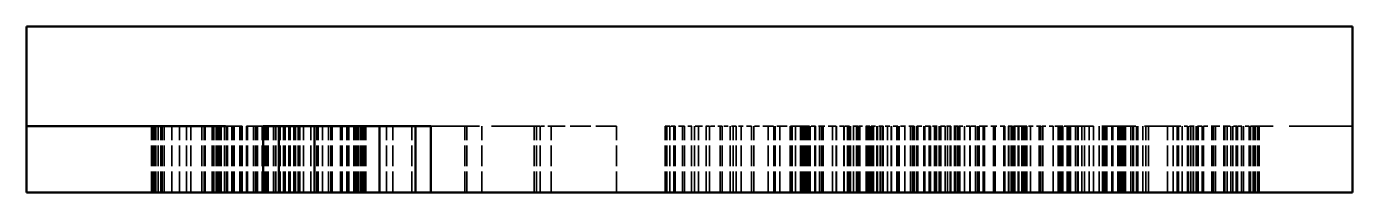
# Model space of a CAD drawing. Header units: millimetres. Extents: x 13 to 546, y 6 to 425.
# Drawn here: x 259.4 to 299.4, y 213.67 to 218.67 of the extents above; entities that cross this region are included whole.
import ezdxf

# ---------------------------------------------------------------- set-up
doc = ezdxf.new("R2010")
doc.units = ezdxf.units.MM
doc.linetypes.add('DASHED', pattern=[0.2067, 0.1654, -0.0413])
doc.layers.add('Hidden (ANSI)', color=7, linetype='DASHED', lineweight=35)
doc.layers.add('Visible (ANSI)', color=7, linetype='Continuous', lineweight=50)

msp = doc.modelspace()

# ---------------------------------------------------------------- linework, layer by layer
at = {"layer": 'Hidden (ANSI)', "ltscale": 3.809293}
for p, q in [((263.173, 213.666), (263.173, 215.666)), ((263.173, 213.666), (263.173, 215.666)), ((263.187, 213.666), (263.187, 215.666)), ((263.187, 213.666), (263.187, 215.666)), ((263.195, 213.666), (263.195, 215.666)), ((263.195, 213.666), (263.195, 215.666)), ((263.2, 213.666), (263.2, 215.666)), ((263.2, 213.666), (263.2, 215.666)), ((263.226, 213.666), (263.226, 215.666)), ((263.226, 213.666), (263.226, 215.666)), ((263.23, 213.666), (263.23, 215.666)), ((263.23, 213.666), (263.23, 215.666)), ((263.246, 213.666), (263.246, 215.666)), ((263.246, 213.666), (263.246, 215.666)), ((263.296, 213.666), (263.296, 215.666)), ((263.296, 213.666), (263.296, 215.666)), ((263.375, 213.666), (263.375, 215.666)), ((263.375, 213.666), (263.375, 215.666)), ((263.449, 213.666), (263.449, 215.666)), ((263.449, 213.666), (263.449, 215.666)), ((263.489, 213.666), (263.489, 215.666)), ((263.489, 213.666), (263.489, 215.666)), ((263.55, 213.666), (263.55, 215.666)), ((263.55, 213.666), (263.55, 215.666)), ((263.782, 213.666), (263.782, 215.666)), ((263.782, 213.666), (263.782, 215.666)), ((264.014, 213.666), (264.014, 215.666)), ((264.014, 213.666), (264.014, 215.666)), ((264.224, 213.666), (264.224, 215.666)), ((264.224, 213.666), (264.224, 215.666)), ((264.355, 213.666), (264.355, 215.666)), ((264.355, 213.666), (264.355, 215.666)), ((264.693, 213.666), (264.693, 215.666)), ((264.693, 213.666), (264.693, 215.666)), ((264.763, 213.666), (264.763, 215.666)), ((264.763, 213.666), (264.763, 215.666)), ((264.793, 213.666), (264.793, 215.666)), ((264.793, 213.666), (264.793, 215.666)), ((264.999, 213.666), (264.999, 215.666)), ((264.999, 213.666), (264.999, 215.666)), ((265.03, 213.666), (265.03, 215.666)), ((265.03, 213.666), (265.03, 215.666)), ((265.047, 213.666), (265.047, 215.666)), ((265.047, 213.666), (265.047, 215.666)), ((265.126, 213.666), (265.126, 215.666)), ((265.126, 213.666), (265.126, 215.666)), ((265.161, 213.666), (265.161, 215.666)), ((265.161, 213.666), (265.161, 215.666)), ((265.183, 213.666), (265.183, 215.666)), ((265.183, 213.666), (265.183, 215.666)), ((265.235, 213.666), (265.235, 215.666)), ((265.235, 213.666), (265.235, 215.666)), ((265.257, 213.666), (265.257, 215.666)), ((265.257, 213.666), (265.257, 215.666)), ((265.27, 213.666), (265.27, 215.666)), ((265.27, 213.666), (265.27, 215.666)), ((265.371, 213.666), (265.371, 215.666)), ((265.371, 213.666), (265.371, 215.666)), ((265.437, 213.666), (265.437, 215.666)), ((265.437, 213.666), (265.437, 215.666)), ((265.459, 213.666), (265.459, 215.666)), ((265.459, 213.666), (265.459, 215.666)), ((265.594, 213.666), (265.594, 215.666)), ((265.594, 213.666), (265.594, 215.666)), ((265.634, 213.666), (265.634, 215.666)), ((265.634, 213.666), (265.634, 215.666)), ((265.669, 213.666), (265.669, 215.666)), ((265.669, 213.666), (265.669, 215.666)), ((265.831, 213.666), (265.831, 215.666)), ((265.831, 213.666), (265.831, 215.666)), ((265.879, 213.666), (265.879, 215.666)), ((265.879, 213.666), (265.879, 215.666)), ((265.91, 213.666), (265.91, 215.666)), ((265.91, 213.666), (265.91, 215.666)), ((266.041, 213.666), (266.041, 215.666)), ((266.041, 213.666), (266.041, 215.666)), ((266.063, 213.666), (266.063, 215.666)), ((266.063, 213.666), (266.063, 215.666)), ((266.251, 213.666), (266.251, 215.666)), ((266.251, 213.666), (266.251, 215.666)), ((266.312, 213.666), (266.312, 215.666)), ((266.312, 213.666), (266.312, 215.666)), ((266.356, 213.666), (266.356, 215.666)), ((266.356, 213.666), (266.356, 215.666)), ((266.369, 213.666), (266.369, 215.666)), ((266.369, 213.666), (266.369, 215.666)), ((266.509, 213.666), (266.509, 215.666)), ((266.509, 213.666), (266.509, 215.666)), ((266.593, 213.666), (266.593, 215.666)), ((266.593, 213.666), (266.593, 215.666)), ((266.641, 213.666), (266.641, 215.666)), ((266.641, 213.666), (266.641, 215.666)), ((266.685, 213.666), (266.685, 215.666)), ((266.685, 213.666), (266.685, 215.666)), ((266.851, 213.666), (266.851, 215.666)), ((266.851, 213.666), (266.851, 215.666)), ((266.864, 213.666), (266.864, 215.666)), ((266.864, 213.666), (266.864, 215.666)), ((266.921, 213.666), (266.921, 215.666)), ((266.921, 213.666), (266.921, 215.666)), ((267.022, 213.666), (267.022, 215.666)), ((267.022, 213.666), (267.022, 215.666)), ((267.048, 213.666), (267.048, 215.666)), ((267.048, 213.666), (267.048, 215.666)), ((267.149, 213.666), (267.149, 215.666)), ((267.149, 213.666), (267.149, 215.666)), ((267.162, 213.666), (267.162, 215.666)), ((267.162, 213.666), (267.162, 215.666)), ((267.197, 213.666), (267.197, 215.666)), ((267.197, 213.666), (267.197, 215.666)), ((267.201, 213.666), (267.201, 215.666)), ((267.201, 213.666), (267.201, 215.666)), ((267.311, 213.666), (267.311, 215.666)), ((267.311, 213.666), (267.311, 215.666)), ((267.354, 213.666), (267.354, 215.666)), ((267.354, 213.666), (267.354, 215.666)), ((267.464, 213.666), (267.464, 215.666)), ((267.464, 213.666), (267.464, 215.666)), ((267.512, 213.666), (267.512, 215.666)), ((267.512, 213.666), (267.512, 215.666)), ((267.591, 213.666), (267.591, 215.666)), ((267.591, 213.666), (267.591, 215.666)), ((267.595, 213.666), (267.595, 215.666)), ((267.595, 213.666), (267.595, 215.666)), ((267.613, 213.666), (267.613, 215.666)), ((267.613, 213.666), (267.613, 215.666)), ((267.643, 213.666), (267.643, 215.666)), ((267.643, 213.666), (267.643, 215.666)), ((267.757, 213.666), (267.757, 215.666)), ((267.757, 213.666), (267.757, 215.666)), ((267.981, 213.666), (267.981, 215.666)), ((267.981, 213.666), (267.981, 215.666)), ((268.156, 213.666), (268.156, 215.666)), ((268.156, 213.666), (268.156, 215.666)), ((268.199, 213.666), (268.199, 215.666)), ((268.199, 213.666), (268.199, 215.666)), ((268.326, 213.666), (268.326, 215.666)), ((268.326, 213.666), (268.326, 215.666)), ((268.506, 213.666), (268.506, 215.666)), ((268.506, 213.666), (268.506, 215.666)), ((268.585, 213.666), (268.585, 215.666)), ((268.585, 213.666), (268.585, 215.666)), ((268.624, 213.666), (268.624, 215.666)), ((268.624, 213.666), (268.624, 215.666)), ((268.874, 213.666), (268.874, 215.666)), ((268.874, 213.666), (268.874, 215.666)), ((268.922, 213.666), (268.922, 215.666)), ((268.922, 213.666), (268.922, 215.666)), ((269.058, 213.666), (269.058, 215.666)), ((269.058, 213.666), (269.058, 215.666)), ((269.11, 213.666), (269.11, 215.666)), ((269.11, 213.666), (269.11, 215.666)), ((269.119, 213.666), (269.119, 215.666)), ((269.119, 213.666), (269.119, 215.666)), ((269.272, 213.666), (269.272, 215.666)), ((269.272, 213.666), (269.272, 215.666)), ((269.316, 213.666), (269.316, 215.666)), ((269.316, 213.666), (269.316, 215.666)), ((269.36, 213.666), (269.36, 215.666)), ((269.36, 213.666), (269.36, 215.666)), ((269.403, 213.666), (269.403, 215.666)), ((269.403, 213.666), (269.403, 215.666)), ((269.469, 213.666), (269.469, 215.666)), ((269.469, 213.666), (269.469, 215.666)), ((269.504, 213.666), (269.504, 215.666)), ((269.504, 213.666), (269.504, 215.666)), ((269.548, 213.666), (269.548, 215.666)), ((269.548, 213.666), (269.548, 215.666)), ((269.579, 213.666), (269.579, 215.666)), ((269.579, 213.666), (269.579, 215.666)), ((269.605, 213.666), (269.605, 215.666)), ((269.605, 213.666), (269.605, 215.666)), ((269.622, 213.666), (269.622, 215.666)), ((269.622, 213.666), (269.622, 215.666)), ((269.631, 213.666), (269.631, 215.666)), ((269.631, 213.666), (269.631, 215.666)), ((269.635, 213.666), (269.635, 215.666)), ((269.635, 213.666), (269.635, 215.666)), ((270.262, 213.666), (270.262, 215.666)), ((270.262, 213.666), (270.262, 215.666)), ((270.454, 213.666), (270.454, 215.666)), ((270.454, 213.666), (270.454, 215.666)), ((271.023, 213.666), (271.023, 215.666)), ((271.023, 213.666), (271.023, 215.666)), ((272.626, 213.666), (272.626, 215.666)), ((272.626, 213.666), (272.626, 215.666)), ((272.683, 213.666), (272.683, 215.666)), ((272.683, 213.666), (272.683, 215.666)), ((273.138, 213.666), (273.138, 215.666)), ((273.138, 213.666), (273.138, 215.666)), ((274.718, 213.666), (274.718, 215.666)), ((274.718, 213.666), (274.718, 215.666)), ((274.784, 213.666), (274.784, 215.666)), ((274.784, 213.666), (274.784, 215.666)), ((274.894, 213.666), (274.894, 215.666)), ((274.894, 213.666), (274.894, 215.666)), ((275.231, 213.666), (275.231, 215.666)), ((275.231, 213.666), (275.231, 215.666)), ((277.196, 213.666), (277.196, 215.666)), ((277.196, 213.666), (277.196, 215.666)), ((278.663, 213.666), (278.663, 215.666)), ((278.663, 213.666), (278.663, 215.666)), ((278.702, 213.666), (278.702, 215.666)), ((278.702, 213.666), (278.702, 215.666)), ((278.716, 213.666), (278.716, 215.666)), ((278.716, 213.666), (278.716, 215.666)), ((278.803, 213.666), (278.803, 215.666)), ((278.803, 213.666), (278.803, 215.666)), ((278.926, 213.666), (278.926, 215.666)), ((278.926, 213.666), (278.926, 215.666)), ((278.965, 213.666), (278.965, 215.666)), ((278.965, 213.666), (278.965, 215.666)), ((279.184, 213.666), (279.184, 215.666)), ((279.184, 213.666), (279.184, 215.666)), ((279.245, 213.666), (279.245, 215.666)), ((279.245, 213.666), (279.245, 215.666)), ((279.464, 213.666), (279.464, 215.666)), ((279.464, 213.666), (279.464, 215.666)), ((279.547, 213.666), (279.547, 215.666)), ((279.547, 213.666), (279.547, 215.666)), ((279.674, 213.666), (279.674, 215.666)), ((279.674, 213.666), (279.674, 215.666)), ((279.906, 213.666), (279.906, 215.666)), ((279.906, 213.666), (279.906, 215.666)), ((280.007, 213.666), (280.007, 215.666)), ((280.007, 213.666), (280.007, 215.666)), ((280.322, 213.666), (280.322, 215.666)), ((280.322, 213.666), (280.322, 215.666)), ((280.384, 213.666), (280.384, 215.666)), ((280.384, 213.666), (280.384, 215.666)), ((280.629, 213.666), (280.629, 215.666)), ((280.629, 213.666), (280.629, 215.666)), ((280.721, 213.666), (280.721, 215.666)), ((280.721, 213.666), (280.721, 215.666)), ((280.804, 213.666), (280.804, 215.666)), ((280.804, 213.666), (280.804, 215.666)), ((280.962, 213.666), (280.962, 215.666)), ((280.962, 213.666), (280.962, 215.666)), ((281.268, 213.666), (281.268, 215.666)), ((281.268, 213.666), (281.268, 215.666)), ((281.338, 213.666), (281.338, 215.666)), ((281.338, 213.666), (281.338, 215.666)), ((281.776, 213.666), (281.776, 215.666)), ((281.776, 213.666), (281.776, 215.666)), ((281.942, 213.666), (281.942, 215.666)), ((281.942, 213.666), (281.942, 215.666)), ((281.982, 213.666), (281.982, 215.666)), ((281.982, 213.666), (281.982, 215.666)), ((282.122, 213.666), (282.122, 215.666)), ((282.122, 213.666), (282.122, 215.666)), ((282.433, 213.666), (282.433, 215.666)), ((282.433, 213.666), (282.433, 215.666)), ((282.463, 213.666), (282.463, 215.666)), ((282.463, 213.666), (282.463, 215.666)), ((282.494, 213.666), (282.494, 215.666)), ((282.494, 213.666), (282.494, 215.666)), ((282.599, 213.666), (282.599, 215.666)), ((282.599, 213.666), (282.599, 215.666)), ((282.752, 213.666), (282.752, 215.666)), ((282.752, 213.666), (282.752, 215.666)), ((282.761, 213.666), (282.761, 215.666)), ((282.761, 213.666), (282.761, 215.666)), ((282.765, 213.666), (282.765, 215.666)), ((282.765, 213.666), (282.765, 215.666)), ((282.783, 213.666), (282.783, 215.666)), ((282.783, 213.666), (282.783, 215.666)), ((282.787, 213.666), (282.787, 215.666)), ((282.787, 213.666), (282.787, 215.666)), ((282.792, 213.666), (282.792, 215.666)), ((282.792, 213.666), (282.792, 215.666)), ((282.827, 213.666), (282.827, 215.666)), ((282.827, 213.666), (282.827, 215.666)), ((282.84, 213.666), (282.84, 215.666)), ((282.84, 213.666), (282.84, 215.666)), ((282.892, 213.666), (282.892, 215.666)), ((282.892, 213.666), (282.892, 215.666)), ((282.897, 213.666), (282.897, 215.666)), ((282.897, 213.666), (282.897, 215.666)), ((282.927, 213.666), (282.927, 215.666)), ((282.927, 213.666), (282.927, 215.666)), ((282.967, 213.666), (282.967, 215.666)), ((282.967, 213.666), (282.967, 215.666)), ((282.984, 213.666), (282.984, 215.666)), ((282.984, 213.666), (282.984, 215.666)), ((283.01, 213.666), (283.01, 215.666)), ((283.01, 213.666), (283.01, 215.666)), ((283.024, 213.666), (283.024, 215.666)), ((283.024, 213.666), (283.024, 215.666)), ((283.037, 213.666), (283.037, 215.666)), ((283.037, 213.666), (283.037, 215.666)), ((283.177, 213.666), (283.177, 215.666)), ((283.177, 213.666), (283.177, 215.666)), ((283.199, 213.666), (283.199, 215.666)), ((283.199, 213.666), (283.199, 215.666)), ((283.326, 213.666), (283.326, 215.666)), ((283.326, 213.666), (283.326, 215.666)), ((283.387, 213.666), (283.387, 215.666)), ((283.387, 213.666), (283.387, 215.666)), ((283.396, 213.666), (283.396, 215.666)), ((283.396, 213.666), (283.396, 215.666)), ((283.409, 213.666), (283.409, 215.666)), ((283.409, 213.666), (283.409, 215.666)), ((283.418, 213.666), (283.418, 215.666)), ((283.418, 213.666), (283.418, 215.666)), ((283.431, 213.666), (283.431, 215.666)), ((283.431, 213.666), (283.431, 215.666)), ((283.715, 213.666), (283.715, 215.666)), ((283.715, 213.666), (283.715, 215.666)), ((283.82, 213.666), (283.82, 215.666)), ((283.82, 213.666), (283.82, 215.666)), ((283.834, 213.666), (283.834, 215.666)), ((283.834, 213.666), (283.834, 215.666)), ((284.052, 213.666), (284.052, 215.666)), ((284.052, 213.666), (284.052, 215.666)), ((284.061, 213.666), (284.061, 215.666)), ((284.061, 213.666), (284.061, 215.666)), ((284.171, 213.666), (284.171, 215.666)), ((284.171, 213.666), (284.171, 215.666)), ((284.188, 213.666), (284.188, 215.666)), ((284.188, 213.666), (284.188, 215.666)), ((284.223, 213.666), (284.223, 215.666)), ((284.223, 213.666), (284.223, 215.666)), ((284.254, 213.666), (284.254, 215.666)), ((284.254, 213.666), (284.254, 215.666)), ((284.35, 213.666), (284.35, 215.666)), ((284.35, 213.666), (284.35, 215.666)), ((284.442, 213.666), (284.442, 215.666)), ((284.442, 213.666), (284.442, 215.666)), ((284.473, 213.666), (284.473, 215.666)), ((284.473, 213.666), (284.473, 215.666)), ((284.486, 213.666), (284.486, 215.666)), ((284.486, 213.666), (284.486, 215.666)), ((284.508, 213.666), (284.508, 215.666)), ((284.508, 213.666), (284.508, 215.666)), ((284.543, 213.666), (284.543, 215.666)), ((284.543, 213.666), (284.543, 215.666)), ((284.727, 213.666), (284.727, 215.666)), ((284.727, 213.666), (284.727, 215.666)), ((284.744, 213.666), (284.744, 215.666)), ((284.744, 213.666), (284.744, 215.666)), ((284.775, 213.666), (284.775, 215.666)), ((284.775, 213.666), (284.775, 215.666)), ((284.779, 213.666), (284.779, 215.666)), ((284.779, 213.666), (284.779, 215.666)), ((284.788, 213.666), (284.788, 215.666)), ((284.788, 213.666), (284.788, 215.666)), ((284.797, 213.666), (284.797, 215.666)), ((284.797, 213.666), (284.797, 215.666)), ((284.81, 213.666), (284.81, 215.666)), ((284.81, 213.666), (284.81, 215.666)), ((284.819, 213.666), (284.819, 215.666)), ((284.819, 213.666), (284.819, 215.666)), ((284.823, 213.666), (284.823, 215.666)), ((284.823, 213.666), (284.823, 215.666)), ((284.832, 213.666), (284.832, 215.666)), ((284.832, 213.666), (284.832, 215.666)), ((284.836, 213.666), (284.836, 215.666)), ((284.836, 213.666), (284.836, 215.666)), ((284.845, 213.666), (284.845, 215.666)), ((284.845, 213.666), (284.845, 215.666)), ((284.858, 213.666), (284.858, 215.666)), ((284.858, 213.666), (284.858, 215.666)), ((284.893, 213.666), (284.893, 215.666)), ((284.893, 213.666), (284.893, 215.666)), ((284.906, 213.666), (284.906, 215.666)), ((284.906, 213.666), (284.906, 215.666)), ((284.911, 213.666), (284.911, 215.666)), ((284.911, 213.666), (284.911, 215.666)), ((284.919, 213.666), (284.919, 215.666)), ((284.919, 213.666), (284.919, 215.666)), ((284.954, 213.666), (284.954, 215.666)), ((284.954, 213.666), (284.954, 215.666)), ((285.051, 213.666), (285.051, 215.666)), ((285.051, 213.666), (285.051, 215.666)), ((285.068, 213.666), (285.068, 215.666)), ((285.068, 213.666), (285.068, 215.666)), ((285.151, 213.666), (285.151, 215.666)), ((285.151, 213.666), (285.151, 215.666)), ((285.217, 213.666), (285.217, 215.666)), ((285.217, 213.666), (285.217, 215.666)), ((285.239, 213.666), (285.239, 215.666)), ((285.239, 213.666), (285.239, 215.666)), ((285.37, 213.666), (285.37, 215.666)), ((285.37, 213.666), (285.37, 215.666)), ((285.48, 213.666), (285.48, 215.666)), ((285.48, 213.666), (285.48, 215.666)), ((285.497, 213.666), (285.497, 215.666)), ((285.497, 213.666), (285.497, 215.666)), ((285.659, 213.666), (285.659, 215.666)), ((285.659, 213.666), (285.659, 215.666)), ((285.681, 213.666), (285.681, 215.666)), ((285.681, 213.666), (285.681, 215.666)), ((285.721, 213.666), (285.721, 215.666)), ((285.721, 213.666), (285.721, 215.666)), ((285.891, 213.666), (285.891, 215.666)), ((285.891, 213.666), (285.891, 215.666)), ((286.066, 213.666), (286.066, 215.666)), ((286.066, 213.666), (286.066, 215.666)), ((286.071, 213.666), (286.071, 215.666)), ((286.071, 213.666), (286.071, 215.666)), ((286.128, 213.666), (286.128, 215.666)), ((286.128, 213.666), (286.128, 215.666)), ((286.145, 213.666), (286.145, 215.666)), ((286.145, 213.666), (286.145, 215.666)), ((286.171, 213.666), (286.171, 215.666)), ((286.171, 213.666), (286.171, 215.666)), ((286.18, 213.666), (286.18, 215.666)), ((286.18, 213.666), (286.18, 215.666)), ((286.246, 213.666), (286.246, 215.666)), ((286.246, 213.666), (286.246, 215.666)), ((286.285, 213.666), (286.285, 215.666)), ((286.285, 213.666), (286.285, 215.666)), ((286.469, 213.666), (286.469, 215.666)), ((286.469, 213.666), (286.469, 215.666)), ((286.5, 213.666), (286.5, 215.666)), ((286.5, 213.666), (286.5, 215.666)), ((286.631, 213.666), (286.631, 215.666)), ((286.631, 213.666), (286.631, 215.666)), ((286.666, 213.666), (286.666, 215.666)), ((286.666, 213.666), (286.666, 215.666)), ((286.789, 213.666), (286.789, 215.666)), ((286.789, 213.666), (286.789, 215.666)), ((286.837, 213.666), (286.837, 215.666)), ((286.837, 213.666), (286.837, 215.666)), ((286.85, 213.666), (286.85, 215.666)), ((286.85, 213.666), (286.85, 215.666)), ((286.929, 213.666), (286.929, 215.666)), ((286.929, 213.666), (286.929, 215.666)), ((286.986, 213.666), (286.986, 215.666)), ((286.986, 213.666), (286.986, 215.666)), ((287.108, 213.666), (287.108, 215.666)), ((287.108, 213.666), (287.108, 215.666)), ((287.183, 213.666), (287.183, 215.666)), ((287.183, 213.666), (287.183, 215.666)), ((287.266, 213.666), (287.266, 215.666)), ((287.266, 213.666), (287.266, 215.666)), ((287.279, 213.666), (287.279, 215.666)), ((287.279, 213.666), (287.279, 215.666)), ((287.283, 213.666), (287.283, 215.666)), ((287.283, 213.666), (287.283, 215.666)), ((287.397, 213.666), (287.397, 215.666)), ((287.397, 213.666), (287.397, 215.666)), ((287.424, 213.666), (287.424, 215.666)), ((287.424, 213.666), (287.424, 215.666)), ((287.489, 213.666), (287.489, 215.666)), ((287.489, 213.666), (287.489, 215.666)), ((287.507, 213.666), (287.507, 215.666)), ((287.507, 213.666), (287.507, 215.666)), ((287.52, 213.666), (287.52, 215.666)), ((287.52, 213.666), (287.52, 215.666)), ((287.533, 213.666), (287.533, 215.666)), ((287.533, 213.666), (287.533, 215.666)), ((287.546, 213.666), (287.546, 215.666)), ((287.546, 213.666), (287.546, 215.666)), ((287.555, 213.666), (287.555, 215.666)), ((287.555, 213.666), (287.555, 215.666)), ((287.559, 213.666), (287.559, 215.666)), ((287.559, 213.666), (287.559, 215.666)), ((287.699, 213.666), (287.699, 215.666)), ((287.699, 213.666), (287.699, 215.666)), ((287.857, 213.666), (287.857, 215.666)), ((287.857, 213.666), (287.857, 215.666)), ((287.861, 213.666), (287.861, 215.666)), ((287.861, 213.666), (287.861, 215.666)), ((287.866, 213.666), (287.866, 215.666)), ((287.866, 213.666), (287.866, 215.666)), ((288.032, 213.666), (288.032, 215.666)), ((288.032, 213.666), (288.032, 215.666)), ((288.093, 213.666), (288.093, 215.666)), ((288.093, 213.666), (288.093, 215.666)), ((288.137, 213.666), (288.137, 215.666)), ((288.137, 213.666), (288.137, 215.666)), ((288.26, 213.666), (288.26, 215.666)), ((288.26, 213.666), (288.26, 215.666)), ((288.269, 213.666), (288.269, 215.666)), ((288.269, 213.666), (288.269, 215.666)), ((288.277, 213.666), (288.277, 215.666)), ((288.277, 213.666), (288.277, 215.666)), ((288.295, 213.666), (288.295, 215.666)), ((288.295, 213.666), (288.295, 215.666)), ((288.566, 213.666), (288.566, 215.666)), ((288.566, 213.666), (288.566, 215.666)), ((288.593, 213.666), (288.593, 215.666)), ((288.593, 213.666), (288.593, 215.666)), ((288.601, 213.666), (288.601, 215.666)), ((288.601, 213.666), (288.601, 215.666)), ((288.619, 213.666), (288.619, 215.666)), ((288.619, 213.666), (288.619, 215.666)), ((288.881, 213.666), (288.881, 215.666)), ((288.881, 213.666), (288.881, 215.666)), ((288.899, 213.666), (288.899, 215.666)), ((288.899, 213.666), (288.899, 215.666)), ((288.912, 213.666), (288.912, 215.666)), ((288.912, 213.666), (288.912, 215.666)), ((289.026, 213.666), (289.026, 215.666)), ((289.026, 213.666), (289.026, 215.666)), ((289.03, 213.666), (289.03, 215.666)), ((289.03, 213.666), (289.03, 215.666)), ((289.105, 213.666), (289.105, 215.666)), ((289.105, 213.666), (289.105, 215.666)), ((289.14, 213.666), (289.14, 215.666)), ((289.14, 213.666), (289.14, 215.666)), ((289.184, 213.666), (289.184, 215.666)), ((289.184, 213.666), (289.184, 215.666)), ((289.219, 213.666), (289.219, 215.666)), ((289.219, 213.666), (289.219, 215.666)), ((289.311, 213.666), (289.311, 215.666)), ((289.311, 213.666), (289.311, 215.666)), ((289.337, 213.666), (289.337, 215.666)), ((289.337, 213.666), (289.337, 215.666)), ((289.424, 213.666), (289.424, 215.666)), ((289.424, 213.666), (289.424, 215.666)), ((289.433, 213.666), (289.433, 215.666)), ((289.433, 213.666), (289.433, 215.666)), ((289.481, 213.666), (289.481, 215.666)), ((289.481, 213.666), (289.481, 215.666)), ((289.503, 213.666), (289.503, 215.666)), ((289.503, 213.666), (289.503, 215.666)), ((289.534, 213.666), (289.534, 215.666)), ((289.534, 213.666), (289.534, 215.666)), ((289.551, 213.666), (289.551, 215.666)), ((289.551, 213.666), (289.551, 215.666)), ((289.569, 213.666), (289.569, 215.666)), ((289.569, 213.666), (289.569, 215.666)), ((289.578, 213.666), (289.578, 215.666)), ((289.578, 213.666), (289.578, 215.666)), ((289.683, 213.666), (289.683, 215.666)), ((289.683, 213.666), (289.683, 215.666)), ((289.945, 213.666), (289.945, 215.666)), ((289.945, 213.666), (289.945, 215.666)), ((289.985, 213.666), (289.985, 215.666)), ((289.985, 213.666), (289.985, 215.666)), ((289.998, 213.666), (289.998, 215.666)), ((289.998, 213.666), (289.998, 215.666)), ((290.055, 213.666), (290.055, 215.666)), ((290.055, 213.666), (290.055, 215.666)), ((290.374, 213.666), (290.374, 215.666)), ((290.374, 213.666), (290.374, 215.666)), ((290.519, 213.666), (290.519, 215.666)), ((290.519, 213.666), (290.519, 215.666)), ((290.545, 213.666), (290.545, 215.666)), ((290.545, 213.666), (290.545, 215.666)), ((290.558, 213.666), (290.558, 215.666)), ((290.558, 213.666), (290.558, 215.666)), ((290.611, 213.666), (290.611, 215.666)), ((290.611, 213.666), (290.611, 215.666)), ((290.659, 213.666), (290.659, 215.666)), ((290.659, 213.666), (290.659, 215.666)), ((290.79, 213.666), (290.79, 215.666)), ((290.79, 213.666), (290.79, 215.666)), ((290.821, 213.666), (290.821, 215.666)), ((290.821, 213.666), (290.821, 215.666)), ((290.843, 213.666), (290.843, 215.666)), ((290.843, 213.666), (290.843, 215.666)), ((290.895, 213.666), (290.895, 215.666)), ((290.895, 213.666), (290.895, 215.666)), ((291.044, 213.666), (291.044, 215.666)), ((291.044, 213.666), (291.044, 215.666)), ((291.101, 213.666), (291.101, 215.666)), ((291.101, 213.666), (291.101, 215.666)), ((291.106, 213.666), (291.106, 215.666)), ((291.106, 213.666), (291.106, 215.666)), ((291.127, 213.666), (291.127, 215.666)), ((291.127, 213.666), (291.127, 215.666)), ((291.233, 213.666), (291.233, 215.666)), ((291.233, 213.666), (291.233, 215.666)), ((291.32, 213.666), (291.32, 215.666)), ((291.32, 213.666), (291.32, 215.666)), ((291.46, 213.666), (291.46, 215.666)), ((291.46, 213.666), (291.46, 215.666)), ((291.587, 213.666), (291.587, 215.666)), ((291.587, 213.666), (291.587, 215.666)), ((291.758, 213.666), (291.758, 215.666)), ((291.758, 213.666), (291.758, 215.666)), ((291.859, 213.666), (291.859, 215.666)), ((291.859, 213.666), (291.859, 215.666)), ((291.911, 213.666), (291.911, 215.666)), ((291.911, 213.666), (291.911, 215.666)), ((291.915, 213.666), (291.915, 215.666)), ((291.915, 213.666), (291.915, 215.666)), ((291.968, 213.666), (291.968, 215.666)), ((291.968, 213.666), (291.968, 215.666)), ((291.972, 213.666), (291.972, 215.666)), ((291.972, 213.666), (291.972, 215.666)), ((291.99, 213.666), (291.99, 215.666)), ((291.99, 213.666), (291.99, 215.666)), ((292.143, 213.666), (292.143, 215.666)), ((292.143, 213.666), (292.143, 215.666)), ((292.174, 213.666), (292.174, 215.666)), ((292.174, 213.666), (292.174, 215.666)), ((292.323, 213.666), (292.323, 215.666)), ((292.323, 213.666), (292.323, 215.666)), ((292.349, 213.666), (292.349, 215.666)), ((292.349, 213.666), (292.349, 215.666)), ((292.401, 213.666), (292.401, 215.666)), ((292.401, 213.666), (292.401, 215.666)), ((292.406, 213.666), (292.406, 215.666)), ((292.406, 213.666), (292.406, 215.666)), ((292.445, 213.666), (292.445, 215.666)), ((292.445, 213.666), (292.445, 215.666)), ((292.489, 213.666), (292.489, 215.666)), ((292.489, 213.666), (292.489, 215.666)), ((292.511, 213.666), (292.511, 215.666)), ((292.511, 213.666), (292.511, 215.666)), ((292.542, 213.666), (292.542, 215.666)), ((292.542, 213.666), (292.542, 215.666)), ((292.555, 213.666), (292.555, 215.666)), ((292.555, 213.666), (292.555, 215.666)), ((292.712, 213.666), (292.712, 215.666)), ((292.712, 213.666), (292.712, 215.666)), ((292.774, 213.666), (292.774, 215.666)), ((292.774, 213.666), (292.774, 215.666)), ((292.795, 213.666), (292.795, 215.666)), ((292.795, 213.666), (292.795, 215.666)), ((292.887, 213.666), (292.887, 215.666)), ((292.887, 213.666), (292.887, 215.666)), ((292.922, 213.666), (292.922, 215.666)), ((292.922, 213.666), (292.922, 215.666)), ((293.08, 213.666), (293.08, 215.666)), ((293.08, 213.666), (293.08, 215.666)), ((293.163, 213.666), (293.163, 215.666)), ((293.163, 213.666), (293.163, 215.666)), ((293.246, 213.666), (293.246, 215.666)), ((293.246, 213.666), (293.246, 215.666)), ((293.82, 213.666), (293.82, 215.666)), ((293.82, 213.666), (293.82, 215.666)), ((293.995, 213.666), (293.995, 215.666)), ((293.995, 213.666), (293.995, 215.666)), ((294.109, 213.666), (294.109, 215.666)), ((294.109, 213.666), (294.109, 215.666)), ((294.118, 213.666), (294.118, 215.666)), ((294.118, 213.666), (294.118, 215.666)), ((294.148, 213.666), (294.148, 215.666)), ((294.148, 213.666), (294.148, 215.666)), ((294.258, 213.666), (294.258, 215.666)), ((294.258, 213.666), (294.258, 215.666)), ((294.42, 213.666), (294.42, 215.666)), ((294.42, 213.666), (294.42, 215.666)), ((294.45, 213.666), (294.45, 215.666)), ((294.45, 213.666), (294.45, 215.666)), ((294.525, 213.666), (294.525, 215.666)), ((294.525, 213.666), (294.525, 215.666)), ((294.59, 213.666), (294.59, 215.666)), ((294.59, 213.666), (294.59, 215.666)), ((294.604, 213.666), (294.604, 215.666)), ((294.604, 213.666), (294.604, 215.666)), ((294.687, 213.666), (294.687, 215.666)), ((294.687, 213.666), (294.687, 215.666)), ((294.739, 213.666), (294.739, 215.666)), ((294.739, 213.666), (294.739, 215.666)), ((294.744, 213.666), (294.744, 215.666)), ((294.744, 213.666), (294.744, 215.666)), ((294.866, 213.666), (294.866, 215.666)), ((294.866, 213.666), (294.866, 215.666)), ((294.901, 213.666), (294.901, 215.666)), ((294.901, 213.666), (294.901, 215.666)), ((295.155, 213.666), (295.155, 215.666)), ((295.155, 213.666), (295.155, 215.666)), ((295.212, 213.666), (295.212, 215.666)), ((295.212, 213.666), (295.212, 215.666)), ((295.269, 213.666), (295.269, 215.666)), ((295.269, 213.666), (295.269, 215.666)), ((295.523, 213.666), (295.523, 215.666)), ((295.523, 213.666), (295.523, 215.666)), ((295.554, 213.666), (295.554, 215.666)), ((295.554, 213.666), (295.554, 215.666)), ((295.624, 213.666), (295.624, 215.666)), ((295.624, 213.666), (295.624, 215.666)), ((295.729, 213.666), (295.729, 215.666)), ((295.729, 213.666), (295.729, 215.666)), ((295.786, 213.666), (295.786, 215.666)), ((295.786, 213.666), (295.786, 215.666)), ((295.891, 213.666), (295.891, 215.666)), ((295.891, 213.666), (295.891, 215.666)), ((295.935, 213.666), (295.935, 215.666)), ((295.935, 213.666), (295.935, 215.666)), ((296.048, 213.666), (296.048, 215.666)), ((296.048, 213.666), (296.048, 215.666)), ((296.114, 213.666), (296.114, 215.666)), ((296.114, 213.666), (296.114, 215.666)), ((296.28, 213.666), (296.28, 215.666)), ((296.28, 213.666), (296.28, 215.666)), ((296.324, 213.666), (296.324, 215.666)), ((296.324, 213.666), (296.324, 215.666)), ((296.403, 213.666), (296.403, 215.666)), ((296.403, 213.666), (296.403, 215.666)), ((296.451, 213.666), (296.451, 215.666)), ((296.451, 213.666), (296.451, 215.666)), ((296.473, 213.666), (296.473, 215.666)), ((296.473, 213.666), (296.473, 215.666)), ((296.547, 213.666), (296.547, 215.666)), ((296.547, 213.666), (296.547, 215.666)), ((296.561, 213.666), (296.561, 215.666)), ((296.561, 213.666), (296.561, 215.666)), ((296.583, 213.666), (296.583, 215.666)), ((296.583, 213.666), (296.583, 215.666))]:
    msp.add_line(p, q, dxfattribs=at)
at = {"layer": 'Hidden (ANSI)', "ltscale": 3.068093}
msp.add_line((266.543, 215.666), (265.4, 215.666), dxfattribs=at)
msp.add_line((266.543, 215.666), (265.4, 215.666), dxfattribs=at)
at = {"layer": 'Hidden (ANSI)', "ltscale": 8.85047}
msp.add_line((274.894, 215.666), (271.598, 215.666), dxfattribs=at)
msp.add_line((274.894, 215.666), (271.598, 215.666), dxfattribs=at)
at = {"layer": 'Hidden (ANSI)', "ltscale": 0.640117}
msp.add_line((275.231, 215.666), (274.894, 215.666), dxfattribs=at)
msp.add_line((275.231, 215.666), (274.894, 215.666), dxfattribs=at)
at = {"layer": 'Hidden (ANSI)', "ltscale": 3.744072}
msp.add_line((277.196, 215.666), (275.231, 215.666), dxfattribs=at)
msp.add_line((277.196, 215.666), (275.231, 215.666), dxfattribs=at)
at = {"layer": 'Hidden (ANSI)', "ltscale": 0.911935}
msp.add_line((278.702, 215.666), (278.663, 215.666), dxfattribs=at)
msp.add_line((278.702, 215.666), (278.663, 215.666), dxfattribs=at)
at = {"layer": 'Hidden (ANSI)', "ltscale": 0.814983}
msp.add_line((278.803, 215.666), (278.702, 215.666), dxfattribs=at)
msp.add_line((278.803, 215.666), (278.702, 215.666), dxfattribs=at)
at = {"layer": 'Hidden (ANSI)', "ltscale": 0.757687}
msp.add_line((278.965, 215.666), (278.803, 215.666), dxfattribs=at)
msp.add_line((278.965, 215.666), (278.803, 215.666), dxfattribs=at)
at = {"layer": 'Hidden (ANSI)', "ltscale": 0.710471}
msp.add_line((279.184, 215.666), (278.965, 215.666), dxfattribs=at)
msp.add_line((279.184, 215.666), (278.965, 215.666), dxfattribs=at)
at = {"layer": 'Hidden (ANSI)', "ltscale": 0.71457}
msp.add_line((279.464, 215.666), (279.184, 215.666), dxfattribs=at)
msp.add_line((279.464, 215.666), (279.184, 215.666), dxfattribs=at)
at = {"layer": 'Hidden (ANSI)', "ltscale": 0.471915}
msp.add_line((279.674, 215.666), (279.464, 215.666), dxfattribs=at)
msp.add_line((279.674, 215.666), (279.464, 215.666), dxfattribs=at)
at = {"layer": 'Hidden (ANSI)', "ltscale": 0.701163}
msp.add_line((280.007, 215.666), (279.674, 215.666), dxfattribs=at)
msp.add_line((280.007, 215.666), (279.674, 215.666), dxfattribs=at)
at = {"layer": 'Hidden (ANSI)', "ltscale": 0.754099}
msp.add_line((280.384, 215.666), (280.007, 215.666), dxfattribs=at)
msp.add_line((280.384, 215.666), (280.007, 215.666), dxfattribs=at)
at = {"layer": 'Hidden (ANSI)', "ltscale": 0.817624}
msp.add_line((280.804, 215.666), (280.384, 215.666), dxfattribs=at)
msp.add_line((280.804, 215.666), (280.384, 215.666), dxfattribs=at)
at = {"layer": 'Hidden (ANSI)', "ltscale": 0.888572}
msp.add_line((281.268, 215.666), (280.804, 215.666), dxfattribs=at)
msp.add_line((281.268, 215.666), (280.804, 215.666), dxfattribs=at)
at = {"layer": 'Hidden (ANSI)', "ltscale": 0.967789}
msp.add_line((281.776, 215.666), (281.268, 215.666), dxfattribs=at)
msp.add_line((281.776, 215.666), (281.268, 215.666), dxfattribs=at)
at = {"layer": 'Hidden (ANSI)', "ltscale": 1.859478}
msp.add_line((282.752, 215.666), (281.776, 215.666), dxfattribs=at)
msp.add_line((282.752, 215.666), (281.776, 215.666), dxfattribs=at)
at = {"layer": 'Hidden (ANSI)', "ltscale": 0.650549}
msp.add_line((282.761, 215.666), (282.752, 215.666), dxfattribs=at)
msp.add_line((282.761, 215.666), (282.752, 215.666), dxfattribs=at)
at = {"layer": 'Hidden (ANSI)', "ltscale": 0.843162}
msp.add_line((282.783, 215.666), (282.761, 215.666), dxfattribs=at)
msp.add_line((282.783, 215.666), (282.761, 215.666), dxfattribs=at)
at = {"layer": 'Hidden (ANSI)', "ltscale": 0.796474}
msp.add_line((282.827, 215.666), (282.783, 215.666), dxfattribs=at)
msp.add_line((282.827, 215.666), (282.783, 215.666), dxfattribs=at)
at = {"layer": 'Hidden (ANSI)', "ltscale": 0.760754}
msp.add_line((282.892, 215.666), (282.827, 215.666), dxfattribs=at)
msp.add_line((282.892, 215.666), (282.827, 215.666), dxfattribs=at)
at = {"layer": 'Hidden (ANSI)', "ltscale": 0.04242}
msp.add_line((282.897, 215.666), (282.892, 215.666), dxfattribs=at)
msp.add_line((282.897, 215.666), (282.892, 215.666), dxfattribs=at)
at = {"layer": 'Hidden (ANSI)', "ltscale": 0.852144}
msp.add_line((283.024, 215.666), (282.897, 215.666), dxfattribs=at)
msp.add_line((283.024, 215.666), (282.897, 215.666), dxfattribs=at)
at = {"layer": 'Hidden (ANSI)', "ltscale": 0.805976}
msp.add_line((283.199, 215.666), (283.024, 215.666), dxfattribs=at)
msp.add_line((283.199, 215.666), (283.024, 215.666), dxfattribs=at)
at = {"layer": 'Hidden (ANSI)', "ltscale": 0.772499}
msp.add_line((283.418, 215.666), (283.199, 215.666), dxfattribs=at)
msp.add_line((283.418, 215.666), (283.199, 215.666), dxfattribs=at)
at = {"layer": 'Hidden (ANSI)', "ltscale": 0.023486}
msp.add_line((283.426, 215.666), (283.418, 215.666), dxfattribs=at)
msp.add_line((283.426, 215.666), (283.418, 215.666), dxfattribs=at)
at = {"layer": 'Hidden (ANSI)', "ltscale": 0.772364}
msp.add_line((283.715, 215.666), (283.426, 215.666), dxfattribs=at)
msp.add_line((283.715, 215.666), (283.426, 215.666), dxfattribs=at)
at = {"layer": 'Hidden (ANSI)', "ltscale": 0.797869}
msp.add_line((284.061, 215.666), (283.715, 215.666), dxfattribs=at)
msp.add_line((284.061, 215.666), (283.715, 215.666), dxfattribs=at)
at = {"layer": 'Hidden (ANSI)', "ltscale": 0.861879}
for p, q in [((284.473, 215.666), (284.061, 215.666)), ((284.473, 215.666), (284.061, 215.666)), ((288.277, 215.666), (287.866, 215.666)), ((288.277, 215.666), (287.866, 215.666))]:
    msp.add_line(p, q, dxfattribs=at)
at = {"layer": 'Hidden (ANSI)', "ltscale": 0.029966}
msp.add_line((284.486, 215.666), (284.473, 215.666), dxfattribs=at)
msp.add_line((284.486, 215.666), (284.473, 215.666), dxfattribs=at)
at = {"layer": 'Hidden (ANSI)', "ltscale": 0.696387}
msp.add_line((284.836, 215.666), (284.486, 215.666), dxfattribs=at)
msp.add_line((284.836, 215.666), (284.486, 215.666), dxfattribs=at)
at = {"layer": 'Hidden (ANSI)', "ltscale": 0.780068}
msp.add_line((285.239, 215.666), (284.836, 215.666), dxfattribs=at)
msp.add_line((285.239, 215.666), (284.836, 215.666), dxfattribs=at)
at = {"layer": 'Hidden (ANSI)', "ltscale": 0.847111}
for p, q in [((285.681, 215.666), (285.239, 215.666)), ((285.681, 215.666), (285.239, 215.666)), ((287.108, 215.666), (286.666, 215.666)), ((287.108, 215.666), (286.666, 215.666))]:
    msp.add_line(p, q, dxfattribs=at)
at = {"layer": 'Hidden (ANSI)', "ltscale": 0.934193}
msp.add_line((286.171, 215.666), (285.681, 215.666), dxfattribs=at)
msp.add_line((286.171, 215.666), (285.681, 215.666), dxfattribs=at)
at = {"layer": 'Hidden (ANSI)', "ltscale": 0.016578}
msp.add_line((286.18, 215.666), (286.171, 215.666), dxfattribs=at)
msp.add_line((286.18, 215.666), (286.171, 215.666), dxfattribs=at)
at = {"layer": 'Hidden (ANSI)', "ltscale": 0.925857}
msp.add_line((286.666, 215.666), (286.18, 215.666), dxfattribs=at)
msp.add_line((286.666, 215.666), (286.18, 215.666), dxfattribs=at)
at = {"layer": 'Hidden (ANSI)', "ltscale": 0.773444}
msp.add_line((287.507, 215.666), (287.108, 215.666), dxfattribs=at)
msp.add_line((287.507, 215.666), (287.108, 215.666), dxfattribs=at)
at = {"layer": 'Hidden (ANSI)', "ltscale": 0.706792}
msp.add_line((287.861, 215.666), (287.507, 215.666), dxfattribs=at)
msp.add_line((287.861, 215.666), (287.507, 215.666), dxfattribs=at)
at = {"layer": 'Hidden (ANSI)', "ltscale": 0.008239}
msp.add_line((287.866, 215.666), (287.861, 215.666), dxfattribs=at)
msp.add_line((287.866, 215.666), (287.861, 215.666), dxfattribs=at)
at = {"layer": 'Hidden (ANSI)', "ltscale": 0.795775}
msp.add_line((288.619, 215.666), (288.277, 215.666), dxfattribs=at)
msp.add_line((288.619, 215.666), (288.277, 215.666), dxfattribs=at)
at = {"layer": 'Hidden (ANSI)', "ltscale": 0.766536}
msp.add_line((288.899, 215.666), (288.619, 215.666), dxfattribs=at)
msp.add_line((288.899, 215.666), (288.619, 215.666), dxfattribs=at)
at = {"layer": 'Hidden (ANSI)', "ltscale": 0.041595}
msp.add_line((288.912, 215.666), (288.899, 215.666), dxfattribs=at)
msp.add_line((288.912, 215.666), (288.899, 215.666), dxfattribs=at)
at = {"layer": 'Hidden (ANSI)', "ltscale": 0.781626}
msp.add_line((289.14, 215.666), (288.912, 215.666), dxfattribs=at)
msp.add_line((289.14, 215.666), (288.912, 215.666), dxfattribs=at)
at = {"layer": 'Hidden (ANSI)', "ltscale": 0.802561}
msp.add_line((289.311, 215.666), (289.14, 215.666), dxfattribs=at)
msp.add_line((289.311, 215.666), (289.14, 215.666), dxfattribs=at)
at = {"layer": 'Hidden (ANSI)', "ltscale": 0.853448}
msp.add_line((289.424, 215.666), (289.311, 215.666), dxfattribs=at)
msp.add_line((289.424, 215.666), (289.311, 215.666), dxfattribs=at)
at = {"layer": 'Hidden (ANSI)', "ltscale": 0.552664}
msp.add_line((289.481, 215.666), (289.424, 215.666), dxfattribs=at)
msp.add_line((289.481, 215.666), (289.424, 215.666), dxfattribs=at)
at = {"layer": 'Hidden (ANSI)', "ltscale": 0.790119}
msp.add_line((289.534, 215.666), (289.481, 215.666), dxfattribs=at)
msp.add_line((289.534, 215.666), (289.481, 215.666), dxfattribs=at)
at = {"layer": 'Hidden (ANSI)', "ltscale": 0.828143}
msp.add_line((289.569, 215.666), (289.534, 215.666), dxfattribs=at)
msp.add_line((289.569, 215.666), (289.534, 215.666), dxfattribs=at)
at = {"layer": 'Hidden (ANSI)', "ltscale": 0.883982}
msp.add_line((289.578, 215.666), (289.569, 215.666), dxfattribs=at)
msp.add_line((289.578, 215.666), (289.569, 215.666), dxfattribs=at)
at = {"layer": 'Hidden (ANSI)', "ltscale": 0.805674}
msp.add_line((289.998, 215.666), (289.578, 215.666), dxfattribs=at)
msp.add_line((289.998, 215.666), (289.578, 215.666), dxfattribs=at)
at = {"layer": 'Hidden (ANSI)', "ltscale": 0.730924}
msp.add_line((290.374, 215.666), (289.998, 215.666), dxfattribs=at)
msp.add_line((290.374, 215.666), (289.998, 215.666), dxfattribs=at)
at = {"layer": 'Hidden (ANSI)', "ltscale": 0.286788}
msp.add_line((290.519, 215.666), (290.374, 215.666), dxfattribs=at)
msp.add_line((290.519, 215.666), (290.374, 215.666), dxfattribs=at)
at = {"layer": 'Hidden (ANSI)', "ltscale": 0.936869}
msp.add_line((290.558, 215.666), (290.519, 215.666), dxfattribs=at)
msp.add_line((290.558, 215.666), (290.519, 215.666), dxfattribs=at)
at = {"layer": 'Hidden (ANSI)', "ltscale": 0.823091}
msp.add_line((290.659, 215.666), (290.558, 215.666), dxfattribs=at)
msp.add_line((290.659, 215.666), (290.558, 215.666), dxfattribs=at)
at = {"layer": 'Hidden (ANSI)', "ltscale": 0.727348}
msp.add_line((290.821, 215.666), (290.659, 215.666), dxfattribs=at)
msp.add_line((290.821, 215.666), (290.659, 215.666), dxfattribs=at)
at = {"layer": 'Hidden (ANSI)', "ltscale": 0.223051}
msp.add_line((290.895, 215.666), (290.821, 215.666), dxfattribs=at)
msp.add_line((290.895, 215.666), (290.821, 215.666), dxfattribs=at)
at = {"layer": 'Hidden (ANSI)', "ltscale": 6.195713}
msp.add_line((294.148, 215.666), (290.895, 215.666), dxfattribs=at)
msp.add_line((294.148, 215.666), (290.895, 215.666), dxfattribs=at)
at = {"layer": 'Hidden (ANSI)', "ltscale": 0.517182}
msp.add_line((294.42, 215.666), (294.148, 215.666), dxfattribs=at)
msp.add_line((294.42, 215.666), (294.148, 215.666), dxfattribs=at)
at = {"layer": 'Hidden (ANSI)', "ltscale": 0.858444}
msp.add_line((294.866, 215.666), (294.42, 215.666), dxfattribs=at)
msp.add_line((294.866, 215.666), (294.42, 215.666), dxfattribs=at)
at = {"layer": 'Hidden (ANSI)', "ltscale": 0.797128}
msp.add_line((295.269, 215.666), (294.866, 215.666), dxfattribs=at)
msp.add_line((295.269, 215.666), (294.866, 215.666), dxfattribs=at)
at = {"layer": 'Hidden (ANSI)', "ltscale": 0.749568}
msp.add_line((295.624, 215.666), (295.269, 215.666), dxfattribs=at)
msp.add_line((295.624, 215.666), (295.269, 215.666), dxfattribs=at)
at = {"layer": 'Hidden (ANSI)', "ltscale": 0.733772}
msp.add_line((295.935, 215.666), (295.624, 215.666), dxfattribs=at)
msp.add_line((295.935, 215.666), (295.624, 215.666), dxfattribs=at)
at = {"layer": 'Hidden (ANSI)', "ltscale": 0.300679}
msp.add_line((296.048, 215.666), (295.935, 215.666), dxfattribs=at)
msp.add_line((296.048, 215.666), (295.935, 215.666), dxfattribs=at)
at = {"layer": 'Hidden (ANSI)', "ltscale": 0.73873}
msp.add_line((296.28, 215.666), (296.048, 215.666), dxfattribs=at)
msp.add_line((296.28, 215.666), (296.048, 215.666), dxfattribs=at)
at = {"layer": 'Hidden (ANSI)', "ltscale": 0.764629}
msp.add_line((296.451, 215.666), (296.28, 215.666), dxfattribs=at)
msp.add_line((296.451, 215.666), (296.28, 215.666), dxfattribs=at)
at = {"layer": 'Hidden (ANSI)', "ltscale": 0.80494}
msp.add_line((296.547, 215.666), (296.451, 215.666), dxfattribs=at)
msp.add_line((296.547, 215.666), (296.451, 215.666), dxfattribs=at)
at = {"layer": 'Hidden (ANSI)', "ltscale": 0.894654}
msp.add_line((296.583, 215.666), (296.547, 215.666), dxfattribs=at)
msp.add_line((296.583, 215.666), (296.547, 215.666), dxfattribs=at)
at = {"layer": 'Hidden (ANSI)', "ltscale": 11.561787}
msp.add_line((299.4, 215.666), (296.583, 215.666), dxfattribs=at)
msp.add_line((299.4, 215.666), (296.583, 215.666), dxfattribs=at)
at = {"layer": 'Visible (ANSI)'}
for p, q in [((259.4, 218.666), (299.4, 218.666)), ((259.4, 215.666), (259.4, 218.666)), ((259.4, 218.666), (299.4, 218.666)), ((259.4, 215.666), (259.4, 218.666)), ((299.4, 213.666), (299.4, 218.666)), ((299.4, 213.666), (299.4, 218.666)), ((265.4, 215.666), (259.4, 215.666)), ((259.4, 213.666), (259.4, 215.666)), ((265.4, 215.666), (259.4, 215.666)), ((259.4, 213.666), (259.4, 215.666)), ((271.598, 215.666), (266.543, 215.666)), ((266.543, 213.666), (266.543, 215.666)), ((271.598, 215.666), (266.543, 215.666)), ((266.543, 213.666), (266.543, 215.666)), ((267.007, 213.666), (267.007, 215.666)), ((267.007, 213.666), (267.007, 215.666)), ((268.089, 213.666), (268.089, 215.666)), ((268.089, 213.666), (268.089, 215.666)), ((270.052, 213.666), (270.052, 215.666)), ((270.052, 213.666), (270.052, 215.666)), ((271.134, 213.666), (271.134, 215.666)), ((271.134, 213.666), (271.134, 215.666)), ((271.598, 213.666), (271.598, 215.666)), ((271.598, 213.666), (271.598, 215.666)), ((265.4, 213.666), (259.4, 213.666)), ((265.4, 213.666), (259.4, 213.666)), ((265.4, 213.666), (266.543, 213.666)), ((265.4, 213.666), (266.543, 213.666)), ((266.543, 213.666), (267.007, 213.666)), ((266.543, 213.666), (267.007, 213.666)), ((267.007, 213.666), (268.089, 213.666)), ((267.007, 213.666), (268.089, 213.666)), ((268.089, 213.666), (270.052, 213.666)), ((268.089, 213.666), (270.052, 213.666)), ((270.052, 213.666), (271.134, 213.666)), ((270.052, 213.666), (271.134, 213.666)), ((271.134, 213.666), (271.598, 213.666)), ((271.134, 213.666), (271.598, 213.666)), ((271.598, 213.666), (299.4, 213.666)), ((271.598, 213.666), (299.4, 213.666))]:
    msp.add_line(p, q, dxfattribs=at)

doc.saveas('drawing.dxf')
